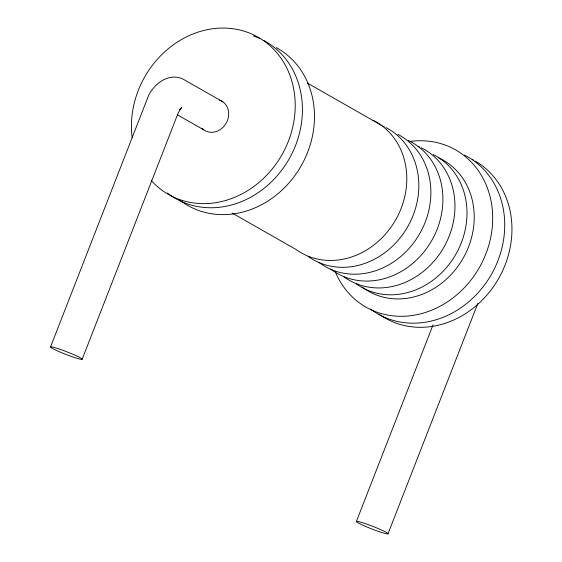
<?xml version="1.0" encoding="UTF-8"?>
<svg xmlns="http://www.w3.org/2000/svg" width="562" height="562" viewBox="0 0 562 562"><rect width="100%" height="100%" fill="white"/><g stroke="black" fill="none" stroke-linecap="round" stroke-linejoin="round"><path stroke-width="0.84" d="M50.552 346.916L147.026 99.481C151.852 84.525 169.801 70.608 185.116 80.296L222.903 101.855M82.157 359.287A16.972 1.391 21.3 0 0 59.129 348.981A16.972 1.391 21.3 0 0 57.781 351.039A16.972 1.391 21.3 0 0 82.157 359.287L178.224 112.892L181.659 107.468L179.587 109.646L180.29 109.169M356.406 521.431L433.063 324.801M388.012 533.802A16.972 1.391 21.3 0 0 364.984 523.496A16.972 1.391 21.3 0 0 363.628 525.554A16.972 1.391 21.3 0 0 388.012 533.802L477.791 303.522M307.344 83.043L381.113 125.136M177.409 114.81L203.746 129.836M232.106 213.012L295.991 249.465A75.42 65.74 -60.3 0 0 394.826 221.302A75.42 65.74 -60.3 0 0 373.013 120.247M385.827 127.504A75.42 65.74 -60.3 0 1 406.607 228.593A75.42 65.74 -60.3 0 1 308.032 256.335M382.708 126.014A75.42 65.74 -60.3 0 1 384.275 126.738M397.868 134.374A75.42 65.74 -60.3 0 1 418.142 236.3A75.42 65.74 -60.3 0 1 318.703 262.187M408.356 140.479A75.42 65.74 -60.3 0 1 430.696 242.327A75.42 65.74 -60.3 0 1 330.744 269.058M421.177 147.729A75.42 65.74 -60.3 0 1 442.989 248.783A75.42 65.74 -60.3 0 1 344.155 276.947M418.037 146.282A75.42 65.74 -60.3 0 1 419.617 146.977M433.218 154.599A75.42 65.74 -60.3 0 1 455.03 255.654A75.42 65.74 -60.3 0 1 356.196 283.817M438.88 157.971A75.42 65.74 -60.3 0 1 462.259 259.763A75.42 65.74 -60.3 0 1 362.054 286.922M410.19 141.427A90.503 78.891 -60.3 0 1 491.933 206.423A90.503 78.891 -60.3 0 1 432.29 309.936A90.503 78.891 -60.3 0 1 335.198 271.579M464.353 155.007A90.503 78.891 -60.3 0 1 489.811 277.115A90.503 78.891 -60.3 0 1 370.393 308.974M475.382 161.182A90.503 78.891 -60.3 0 1 496.246 282.517A90.503 78.891 -60.3 0 1 378.992 314.116M472.347 159.517A90.503 78.891 -60.3 0 1 473.878 160.332M263.592 40.373A90.503 78.891 -60.3 0 1 286.732 162.952A90.503 78.891 -60.3 0 1 167.42 193.026M253.314 35.933A90.503 78.891 -60.3 0 1 259.714 38.462M132.14 137.564A90.503 78.891 -60.3 0 1 229.465 28.339A90.503 78.891 -60.3 0 1 284.035 150.897A90.503 78.891 -60.3 0 1 151.311 180.613M276.399 47.651A90.503 78.891 -60.3 0 1 298.513 170.244A90.503 78.891 -60.3 0 1 179.461 199.896M219.468 100.085A16.972 14.795 -60.3 0 1 225.812 123.788A16.972 14.795 -60.3 0 1 201.983 128.305"/></g></svg>
